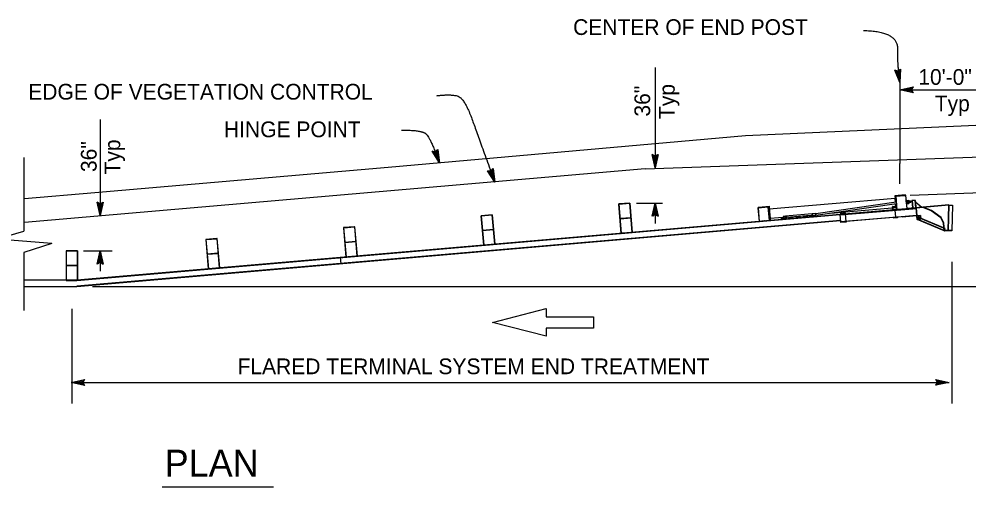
# Model space of a CAD drawing. Extents: x -893 to 867, y -474 to 712.
# Drawn here: x -365.8 to 57.2, y -132 to 76.4 of the extents above; entities that cross this region are included whole.
import ezdxf

# ---------------------------------------------------------------- set-up
doc = ezdxf.new("R2010")
doc.units = 0
for name, color, linetype in [('56 Stage 3 Anno', 7, 'Continuous'), ('57 Undefined', 7, 'Continuous'), ('60 Nongeo Data', 7, 'Continuous')]:
    doc.layers.add(name, color=color, linetype=linetype)

msp = doc.modelspace()

# ---------------------------------------------------------------- linework, layer by layer
at = {"layer": '56 Stage 3 Anno'}
for p, q in [((-82.48, 54.91), (-82.48, 10.22)), ((26.51, 48.12), (26.51, 12.15)), ((26.51, 44.87), (77.11, 44.87)), ((-329.64, 31.75), (-329.64, -11.06)), ((-363.62, 14.72), (-363.62, -14.52)), ((-363.62, 14.72), (-363.62, -18.1)), ((26.51, 2.97), (26.51, 12.15)), ((-90.78, -5.52), (-79.17, -5.52)), ((-82.48, -5.52), (-82.48, -14.59)), ((-375.96, -21.55), (-363.62, -18.1)), ((-351.23, -23.47), (-375.96, -21.55)), ((-351.23, -23.47), (-363.62, -27.49)), ((-363.62, -27.49), (-363.62, -53.32)), ((-337.08, -26.8), (-324.27, -26.8)), ((-329.64, -26.8), (-329.64, -35.87)), ((-363.62, -30.41), (-363.62, -53.32)), ((49.64, -31.76), (49.64, -94.83)), ((-342.23, -52.56), (-342.23, -94.83)), ((-342.53, -85.38), (48.39, -85.38))]:
    msp.add_line(p, q, dxfattribs=at)
for points in [[(26.75, 54.16), (26.51, 48.12), (24.16, 53.69), (24.54, 53.55), (26.26, 49.46), (26.44, 53.89), (26.14, 53.63), (26.02, 50.79), (24.92, 53.4), (25.3, 53.26), (25.78, 52.13), (25.83, 53.36), (25.59, 53.15), (24.16, 53.69), (25.59, 53.15)], [(32.41, 43.55), (26.51, 44.87), (32.41, 46.17), (32.2, 45.83), (27.88, 44.87), (32.21, 43.9), (32, 44.24), (29.23, 44.86), (31.99, 45.48), (31.78, 45.13), (30.59, 44.86), (31.79, 44.59), (31.63, 44.87), (32.41, 46.17), (31.63, 44.87)], [(-179.34, 18.4), (-178.61, 12.39), (-181.82, 17.52), (-181.42, 17.44), (-179.07, 13.68), (-179.6, 18.08), (-179.86, 17.77), (-179.52, 14.95), (-181.02, 17.36), (-180.62, 17.27), (-179.97, 16.24), (-180.12, 17.46), (-180.32, 17.21), (-181.82, 17.52), (-180.32, 17.21)], [(-81.16, 16.13), (-82.48, 10.22), (-83.79, 16.13), (-83.44, 15.92), (-82.49, 11.59), (-81.51, 15.92), (-81.86, 15.71), (-82.48, 12.94), (-83.09, 15.71), (-82.74, 15.5), (-82.48, 14.3), (-82.21, 15.5), (-82.48, 15.34), (-83.79, 16.13), (-82.48, 15.34)], [(-154.71, 9.8), (-153.94, 3.79), (-157.18, 8.9), (-156.78, 8.82), (-154.41, 5.08), (-154.97, 9.48), (-155.23, 9.17), (-154.87, 6.35), (-156.38, 8.75), (-155.98, 8.67), (-155.33, 7.63), (-155.48, 8.85), (-155.68, 8.61), (-157.18, 8.9), (-155.68, 8.61)], [(-328.32, -5.15), (-329.64, -11.06), (-330.94, -5.15), (-330.6, -5.36), (-329.64, -9.69), (-328.67, -5.36), (-329.01, -5.57), (-329.63, -8.34), (-330.25, -5.57), (-329.9, -5.78), (-329.63, -6.98), (-329.36, -5.78), (-329.64, -5.94), (-330.94, -5.15), (-329.64, -5.94)], [(-83.8, -11.42), (-82.48, -5.52), (-81.17, -11.42), (-81.52, -11.21), (-82.48, -6.89), (-83.45, -11.22), (-83.1, -11.01), (-82.48, -8.24), (-81.87, -11), (-82.22, -10.79), (-82.49, -9.6), (-82.75, -10.8), (-82.48, -10.64), (-81.17, -11.42), (-82.48, -10.64)], [(-330.95, -32.7), (-329.64, -26.8), (-328.33, -32.7), (-328.68, -32.49), (-329.63, -28.16), (-330.6, -32.49), (-330.26, -32.28), (-329.64, -29.51), (-329.02, -32.28), (-329.37, -32.07), (-329.64, -30.87), (-329.91, -32.08), (-329.64, -31.91), (-328.33, -32.7), (-329.64, -31.91)], [(-336.63, -86.7), (-342.53, -85.38), (-336.63, -84.07), (-336.84, -84.42), (-341.16, -85.38), (-336.83, -86.35), (-337.04, -86), (-339.81, -85.38), (-337.05, -84.77), (-337.26, -85.12), (-338.45, -85.38), (-337.25, -85.65), (-337.41, -85.38), (-336.63, -84.07), (-337.41, -85.38)], [(42.48, -84.06), (48.39, -85.38), (42.48, -86.69), (42.69, -86.34), (47.02, -85.38), (42.69, -84.41), (42.9, -84.76), (45.67, -85.38), (42.9, -85.99), (43.11, -85.64), (44.31, -85.38), (43.11, -85.11), (43.27, -85.38), (42.48, -86.69), (43.27, -85.38)]]:
    msp.add_lwpolyline(points, close=True, dxfattribs=at)
for points in [[(10.26, 71.32), (25.63, 71.05), (25.2, 55.28), (26.51, 48.12)], [(-179.73, 42.29), (-173.38, 43.04), (-167.4, 41.17), (-160.3, 21.36), (-153.94, 3.79)], [(-195.43, 26.97), (-186.83, 26.97), (-182.72, 23.98), (-178.61, 12.39)]]:
    msp.add_open_spline(points, degree=2, dxfattribs=at)
at = {"layer": '57 Undefined'}
msp.add_line((-302.01, -131.96), (-252.52, -131.96), dxfattribs=at)
at = {"layer": '60 Nongeo Data'}
for p, q in [((77.63, 29.79), (-42.22, 24.35)), ((-42.25, 24.35), (-201.46, 10.24)), ((-86.9, 9.66), (77.11, 15.64)), ((-86.9, 9.66), (-363.33, -14.17)), ((-201.46, 10.24), (-331.98, -0.99)), ((-331.98, -0.99), (-363.35, -3.68)), ((24.37, -3.48), (-31.7, -8.24)), ((28.76, -1.88), (24.26, -2.26)), ((24.26, -2.26), (24.51, -5.21)), ((24.51, -5.21), (24.37, -3.48)), ((24.48, -2.45), (28.77, -2.09)), ((24.72, -5.18), (24.48, -2.45)), ((29.14, -2.06), (24.64, -2.44)), ((24.64, -2.44), (25.16, -8.49)), ((28.77, -2.09), (28.76, -1.88)), ((29.65, -8.11), (29.14, -2.06)), ((29.32, -4.25), (29.6, -4.23)), ((29.6, -4.23), (29.74, -5.9)), ((30.98, -2.02), (70.65, -0.57)), ((-36.3, -7.36), (-31.81, -6.97)), ((-36.29, -7.56), (-36.3, -7.36)), ((-31.81, -6.97), (-31.28, -13.28)), ((-31.7, -8.24), (-31.36, -12.32)), ((24.87, -5.16), (-10.99, -10.37)), ((-10.94, -10.98), (24.93, -5.77)), ((-4.42, -10.04), (24.71, -7.57)), ((32.55, -7.87), (-0.17, -10.65)), ((-0.17, -10.71), (33.94, -7.88)), ((2.27, -10.39), (33.76, -7.78)), ((23.31, -8.65), (23.2, -7.22)), ((23.38, -7), (24.81, -6.88)), ((23.52, -8.63), (23.41, -7.3)), ((23.5, -7.19), (24.11, -7.14)), ((23.5, -8.43), (24.83, -8.32)), ((23.52, -8.63), (23.5, -8.43)), ((24.11, -7.14), (24.83, -7.08)), ((24.56, -5.83), (24.76, -8.12)), ((24.71, -7.57), (24.56, -5.83)), ((24.96, -8.1), (24.77, -5.8)), ((24.81, -6.88), (25.02, -6.86)), ((24.87, -7.6), (24.81, -6.88)), ((24.83, -7.08), (24.81, -6.88)), ((25.07, -7.52), (24.87, -7.54)), ((24.92, -8.21), (24.87, -7.6)), ((24.88, -7.69), (25.09, -7.68)), ((25.1, -7.83), (24.89, -7.85)), ((25.14, -8.29), (25.02, -6.86)), ((29.65, -8.11), (25.16, -8.49)), ((26.88, -8.35), (33.76, -7.78)), ((26.88, -8.35), (27.51, -8.3)), ((26.88, -8.35), (27.33, -8.31)), ((27.4, -8.3), (27.4, -8.26)), ((27.51, -8.3), (27.51, -8.25)), ((29.46, -5.92), (29.32, -4.25)), ((29.38, -4.94), (29.67, -5.1)), ((29.39, -5.02), (29.68, -5.19)), ((29.74, -5.9), (29.46, -5.92)), ((29.61, -4.35), (30.38, -4.28)), ((29.73, -5.78), (29.61, -4.35)), ((29.64, -4.7), (30.41, -4.64)), ((36.64, -7.35), (29.66, -7.93)), ((29.67, -8.08), (29.66, -7.93)), ((33.76, -7.74), (29.67, -8.08)), ((29.7, -5.42), (30.47, -5.35)), ((29.73, -5.78), (30.5, -5.71)), ((30.53, -5.54), (30.44, -4.44)), ((30.45, -4.58), (31.19, -4.52)), ((31.26, -5.34), (30.52, -5.4)), ((30.54, -4.58), (30.61, -5.39)), ((30.63, -4.69), (30.68, -5.26)), ((30.7, -4.56), (30.77, -5.38)), ((30.8, -4.68), (30.84, -5.25)), ((30.87, -4.55), (30.94, -5.37)), ((30.96, -4.66), (31.01, -5.23)), ((31.03, -4.53), (31.1, -5.35)), ((31.03, -4.53), (31.1, -5.35)), ((31.12, -4.65), (31.17, -5.22)), ((31.12, -4.65), (31.17, -5.22)), ((31.19, -4.52), (31.26, -5.34)), ((31.19, -4.52), (31.26, -5.34)), ((33.48, -4.32), (31.84, -4.45)), ((31.84, -4.45), (32.11, -7.72)), ((31.99, -4.44), (32.27, -7.71)), ((33.59, -7.6), (33.32, -4.33)), ((33.53, -5), (33.48, -4.32)), ((33.75, -7.59), (33.53, -5)), ((33.54, -5.14), (36.2, -7.38)), ((35.38, -7.45), (33.75, -7.59)), ((34.18, -12.8), (33.75, -7.59)), ((36.62, -7.5), (33.76, -7.74)), ((33.76, -7.78), (33.93, -7.77)), ((34.2, -11.12), (33.93, -7.77)), ((35.38, -7.45), (37.83, -7.25)), ((40.45, -9), (36.62, -7.5)), ((48.28, -6.38), (36.64, -7.35)), ((40.52, -8.86), (36.64, -7.35)), ((36.88, -7.44), (36.87, -7.33)), ((48.27, -6.49), (36.88, -7.44)), ((48, -17.88), (48.28, -6.38)), ((48.11, -17.77), (48.38, -6.49)), ((48.27, -6.49), (48.26, -6.38)), ((48.28, -6.38), (49.89, -6.42)), ((48.38, -6.49), (49.89, -6.53)), ((49.89, -6.42), (49.64, -17.92)), ((49.89, -6.42), (49.64, -17.92)), ((-0.18, -10.6), (-340.07, -39.89)), ((-340.06, -39.94), (-0.18, -10.64)), ((-31.36, -12.32), (-23.92, -11.69)), ((-26.29, -11.9), (-25.55, -11.84)), ((-26.22, -12.72), (-26.29, -11.9)), ((-26.22, -12.72), (-26.29, -11.9)), ((-25.48, -12.66), (-26.22, -12.72)), ((-26.15, -12.59), (-26.2, -12.02)), ((-26.15, -12.59), (-26.2, -12.02)), ((-26.06, -12.71), (-26.13, -11.89)), ((-26.06, -12.71), (-26.13, -11.89)), ((-25.99, -12.57), (-26.04, -12.01)), ((-25.9, -12.69), (-25.97, -11.87)), ((-25.83, -12.56), (-25.87, -11.99)), ((-25.73, -12.68), (-25.8, -11.86)), ((-25.66, -12.55), (-25.71, -11.98)), ((-25.57, -12.66), (-25.64, -11.85)), ((-25.56, -11.7), (-25.47, -12.8)), ((-24.76, -11.46), (-25.53, -11.53)), ((-24.73, -11.82), (-25.5, -11.89)), ((-24.67, -12.54), (-25.44, -12.6)), ((-24.77, -11.34), (-24.49, -11.32)), ((-24.66, -12.72), (-24.77, -11.34)), ((-24.76, -11.46), (-24.66, -12.72)), ((-24.42, -12.22), (-24.71, -12.05)), ((-24.41, -12.3), (-24.7, -12.14)), ((-11.01, -10.19), (-24.49, -11.34)), ((-24.49, -11.32), (-24.38, -12.7)), ((-24.08, -11.3), (-23.97, -12.66)), ((-15.05, -11.26), (-24, -12.02)), ((-22.93, -12.39), (-22.92, -12.29)), ((-22.93, -12.39), (-22.92, -12.5)), ((-22.19, -12.05), (-21.57, -11.99)), ((-22.03, -12.31), (-22.05, -12.22)), ((-22.03, -12.31), (-22.02, -12.42)), ((-21.73, -12.47), (-22.02, -12.39)), ((-21.55, -11.99), (-20.7, -12.39)), ((-19.66, -12.11), (-19.65, -12.01)), ((-19.66, -12.11), (-19.65, -12.22)), ((-18.92, -11.77), (-18.3, -11.72)), ((-18.76, -12.04), (-18.78, -11.94)), ((-18.76, -12.04), (-18.75, -12.15)), ((-18.46, -12.2), (-18.75, -12.11)), ((-18.28, -11.72), (-17.43, -12.11)), ((-16.39, -11.84), (-16.38, -11.73)), ((-16.39, -11.84), (-16.38, -11.95)), ((-15.65, -11.49), (-15.04, -11.44)), ((-15.49, -11.76), (-15.52, -11.66)), ((-15.49, -11.76), (-15.48, -11.87)), ((-15.19, -11.92), (-15.48, -11.84)), ((-15.05, -11.26), (-10.95, -10.91)), ((-10.95, -10.91), (-15.05, -11.26)), ((-15.04, -11.44), (-15.02, -11.44)), ((-15.04, -11.44), (-14.17, -11.83)), ((-15.02, -11.44), (-14.17, -11.83)), ((-13.13, -11.56), (-13.12, -11.46)), ((-13.13, -11.56), (-13.12, -11.67)), ((-12.64, -10.33), (-12.57, -11.23)), ((-12.38, -11.21), (-10.93, -11.09)), ((-12.22, -11.48), (-12.25, -11.38)), ((-12.23, -11.55), (-11.91, -11.64)), ((-12.22, -11.48), (-12.21, -11.59)), ((-11.92, -11.64), (-12.21, -11.56)), ((-11.01, -10.19), (-10.93, -11.09)), ((-10.93, -11.09), (-11.01, -10.19)), ((-11.01, -10.19), (-10.93, -11.09)), ((2.25, -10.09), (-0.2, -10.29)), ((-0.2, -10.29), (-0.18, -10.6)), ((2.27, -10.39), (-0.18, -10.6)), ((0.1, -13.94), (-0.18, -10.6)), ((0.1, -13.94), (-0.18, -10.6)), ((34.19, -11), (0.09, -13.83)), ((2.27, -10.39), (2.25, -10.09)), ((2.55, -13.74), (2.27, -10.39)), ((34.04, -11.13), (2.55, -13.74)), ((23.31, -8.65), (23.52, -8.63)), ((23.52, -8.63), (24.95, -8.51)), ((23.82, -12.28), (23.8, -11.98)), ((25.46, -12.15), (23.82, -12.28)), ((24.6, -11.8), (24.34, -8.67)), ((25.43, -11.84), (25.46, -12.15)), ((27.5, -11.67), (27.51, -11.78)), ((34.05, -11.24), (27.51, -11.78)), ((34.2, -11.12), (34.04, -11.13)), ((34.05, -11.24), (34.05, -11.27)), ((34.05, -11.24), (34.06, -11.36)), ((34.05, -11.24), (34.17, -12.71)), ((34.05, -11.27), (34.17, -12.72)), ((34.05, -11.27), (34.17, -12.71)), ((35.6, -11.04), (34.13, -11.16)), ((34.18, -12.8), (34.58, -11.86)), ((34.31, -12.56), (34.22, -11.39)), ((35.73, -12.68), (34.26, -12.8)), ((34.29, -11.3), (35.46, -11.21)), ((35.57, -12.53), (34.4, -12.63)), ((46.56, -16.97), (34.54, -11.94)), ((46.59, -16.89), (34.58, -11.86)), ((35.64, -12.45), (35.54, -11.28)), ((35.68, -11.1), (35.81, -12.57)), ((44.75, -12.04), (40.45, -9)), ((44.87, -11.93), (40.52, -8.86)), ((45.92, -14.43), (44.75, -12.04)), ((46.07, -14.39), (44.87, -11.93)), ((0.04, -13.29), (-339.97, -42.6)), ((-339.97, -42.64), (0.05, -13.33)), ((-33.95, -13.51), (-36.12, -13.7)), ((-33.41, -13.47), (-34.31, -13.54)), ((-33.77, -13.5), (-33.95, -13.51)), ((2.55, -13.74), (0.1, -13.94)), ((0.12, -14.25), (0.1, -13.94)), ((2.58, -14.05), (0.12, -14.25)), ((2.55, -13.74), (2.58, -14.05)), ((34.17, -12.71), (34.17, -12.71)), ((34.17, -12.71), (34.17, -12.71)), ((46.2, -17.83), (34.18, -12.8)), ((34.21, -12.72), (34.91, -13.02)), ((46.23, -17.75), (34.91, -13.02)), ((46.2, -17.83), (45.92, -14.43)), ((46.35, -17.82), (46.07, -14.39)), ((46.2, -17.83), (46.59, -16.89)), ((46.2, -17.83), (46.35, -17.82)), ((49.64, -17.92), (46.2, -17.83)), ((46.35, -17.84), (46.35, -17.73)), ((48, -17.77), (46.35, -17.73)), ((49.64, -17.81), (48.11, -17.77)), ((-339.79, -26.8), (-339.79, -39.87)), ((-339.74, -39.86), (-339.74, -26.8)), ((-222.72, -29.82), (-222.48, -32.52)), ((-342.18, -39.89), (-363.62, -39.89)), ((-340.07, -39.89), (-344.73, -39.89)), ((-344.73, -39.94), (-340.06, -39.94)), ((-363.62, -42.64), (-339.97, -42.64)), ((-333.02, -42.64), (301.69, -42.64)), ((-154.91, -58.67), (-130.99, -52.53)), ((-130.99, -52.53), (-130.99, -56.17)), ((-131, -64.81), (-154.91, -58.67)), ((-130.99, -56.17), (-109.9, -56.17)), ((-109.9, -56.17), (-109.9, -58.67)), ((-109.9, -58.67), (-109.9, -61.17)), ((-109.9, -61.17), (-131, -61.17)), ((-131, -61.17), (-131, -64.81))]:
    msp.add_line(p, q, dxfattribs=at)
for points in [[(-93.83, -5.5), (-98.75, -5.92), (-98.7, -5.96), (-93.82, -5.54)], [(-98.75, -5.92), (-97.62, -19.02), (-97.58, -19.01), (-98.7, -5.96)], [(-92.68, -18.59), (-93.8, -5.52), (-93.84, -5.52), (-92.72, -18.59)], [(-32.16, -7.18), (-36.67, -7.57), (-36.63, -7.61), (-32.16, -7.22)], [(-36.67, -7.57), (-36.15, -13.72), (-36.1, -13.71), (-36.63, -7.61)], [(-31.61, -13.33), (-32.14, -7.2), (-32.18, -7.21), (-31.65, -13.33)], [(-155.05, -10.78), (-159.98, -11.2), (-159.93, -11.24), (-155.05, -10.82)], [(-159.98, -11.2), (-158.85, -24.29), (-158.81, -24.29), (-159.93, -11.24)], [(-153.91, -23.87), (-155.03, -10.8), (-155.07, -10.8), (-153.95, -23.87)], [(-98.16, -12.5), (-93.26, -12.08), (-93.26, -12.04), (-98.16, -12.46)], [(-22.92, -12.28), (-22.91, -12.23), (-22.89, -12.19), (-22.86, -12.14), (-22.81, -12.09), (-22.74, -12.06), (-22.67, -12.03), (-22.59, -12.01), (-22.51, -11.99), (-22.42, -11.99), (-22.34, -12), (-22.26, -12.02), (-22.2, -12.04), (-22.14, -12.08), (-22.1, -12.12), (-22.07, -12.16), (-22.05, -12.21), (-22.06, -12.26), (-22.08, -12.31), (-22.12, -12.36), (-22.17, -12.4), (-22.23, -12.44), (-22.3, -12.47), (-22.38, -12.49), (-22.47, -12.5), (-22.55, -12.5), (-22.63, -12.5), (-22.71, -12.48), (-22.78, -12.45), (-22.83, -12.42), (-22.88, -12.38), (-22.91, -12.33)], [(-22.9, -12.28), (-22.89, -12.23), (-22.88, -12.19), (-22.84, -12.14), (-22.79, -12.1), (-22.73, -12.07), (-22.66, -12.04), (-22.59, -12.02), (-22.51, -12.01), (-22.43, -12), (-22.35, -12.01), (-22.28, -12.03), (-22.21, -12.05), (-22.16, -12.08), (-22.11, -12.12), (-22.09, -12.17), (-22.07, -12.21), (-22.08, -12.26), (-22.1, -12.31), (-22.13, -12.35), (-22.18, -12.39), (-22.24, -12.43), (-22.31, -12.46), (-22.39, -12.48), (-22.47, -12.49), (-22.55, -12.49), (-22.63, -12.48), (-22.7, -12.47), (-22.76, -12.44), (-22.82, -12.41), (-22.86, -12.37), (-22.89, -12.33)], [(-19.65, -12.01), (-19.65, -11.96), (-19.63, -11.91), (-19.59, -11.86), (-19.54, -11.82), (-19.48, -11.78), (-19.4, -11.75), (-19.32, -11.73), (-19.24, -11.72), (-19.16, -11.71), (-19.07, -11.72), (-19, -11.74), (-18.93, -11.77), (-18.87, -11.8), (-18.83, -11.84), (-18.8, -11.89), (-18.79, -11.93), (-18.79, -11.98), (-18.81, -12.03), (-18.85, -12.08), (-18.9, -12.12), (-18.96, -12.16), (-19.03, -12.19), (-19.11, -12.21), (-19.2, -12.22), (-19.28, -12.23), (-19.36, -12.22), (-19.44, -12.2), (-19.51, -12.18), (-19.57, -12.14), (-19.61, -12.1), (-19.64, -12.06)], [(-19.63, -12), (-19.63, -11.96), (-19.61, -11.91), (-19.57, -11.87), (-19.52, -11.82), (-19.46, -11.79), (-19.4, -11.76), (-19.32, -11.74), (-19.24, -11.73), (-19.16, -11.73), (-19.08, -11.73), (-19.01, -11.75), (-18.94, -11.77), (-18.89, -11.81), (-18.85, -11.85), (-18.82, -11.89), (-18.81, -11.94), (-18.81, -11.98), (-18.83, -12.03), (-18.87, -12.08), (-18.91, -12.12), (-18.97, -12.15), (-19.04, -12.18), (-19.12, -12.2), (-19.2, -12.21), (-19.28, -12.21), (-19.36, -12.21), (-19.43, -12.19), (-19.5, -12.17), (-19.55, -12.13), (-19.59, -12.09), (-19.62, -12.05)], [(-16.38, -11.73), (-16.38, -11.68), (-16.36, -11.63), (-16.32, -11.58), (-16.27, -11.54), (-16.21, -11.5), (-16.14, -11.47), (-16.06, -11.45), (-15.97, -11.44), (-15.89, -11.44), (-15.81, -11.44), (-15.73, -11.46), (-15.66, -11.49), (-15.6, -11.52), (-15.56, -11.56), (-15.53, -11.61), (-15.52, -11.66), (-15.52, -11.71), (-15.54, -11.76), (-15.58, -11.8), (-15.63, -11.85), (-15.69, -11.88), (-15.77, -11.91), (-15.85, -11.93), (-15.93, -11.95), (-16.01, -11.95), (-16.1, -11.94), (-16.17, -11.92), (-16.24, -11.9), (-16.3, -11.86), (-16.34, -11.82), (-16.37, -11.78)], [(-16.36, -11.73), (-16.36, -11.68), (-16.34, -11.63), (-16.3, -11.59), (-16.26, -11.55), (-16.2, -11.51), (-16.13, -11.48), (-16.05, -11.46), (-15.97, -11.45), (-15.89, -11.45), (-15.81, -11.46), (-15.74, -11.47), (-15.67, -11.5), (-15.62, -11.53), (-15.58, -11.57), (-15.55, -11.61), (-15.54, -11.66), (-15.54, -11.71), (-15.56, -11.75), (-15.6, -11.8), (-15.64, -11.84), (-15.7, -11.87), (-15.77, -11.9), (-15.85, -11.92), (-15.93, -11.93), (-16.01, -11.94), (-16.09, -11.93), (-16.16, -11.91), (-16.23, -11.89), (-16.28, -11.86), (-16.32, -11.82), (-16.35, -11.77)], [(-13.11, -11.45), (-13.11, -11.4), (-13.09, -11.35), (-13.05, -11.31), (-13, -11.26), (-12.94, -11.23), (-12.87, -11.2), (-12.79, -11.17), (-12.7, -11.16), (-12.62, -11.16), (-12.54, -11.17), (-12.46, -11.18), (-12.39, -11.21), (-12.34, -11.24), (-12.29, -11.28), (-12.26, -11.33), (-12.25, -11.38), (-12.25, -11.43), (-12.28, -11.48), (-12.31, -11.53), (-12.36, -11.57), (-12.42, -11.61), (-12.5, -11.64), (-12.58, -11.66), (-12.66, -11.67), (-12.75, -11.67), (-12.83, -11.66), (-12.9, -11.65), (-12.97, -11.62), (-13.03, -11.59), (-13.07, -11.55), (-13.1, -11.5)], [(-13.09, -11.45), (-13.09, -11.4), (-13.07, -11.36), (-13.04, -11.31), (-12.99, -11.27), (-12.93, -11.23), (-12.86, -11.21), (-12.78, -11.19), (-12.7, -11.17), (-12.62, -11.17), (-12.54, -11.18), (-12.47, -11.19), (-12.41, -11.22), (-12.35, -11.25), (-12.31, -11.29), (-12.28, -11.33), (-12.27, -11.38), (-12.27, -11.43), (-12.29, -11.48), (-12.33, -11.52), (-12.38, -11.56), (-12.44, -11.6), (-12.51, -11.63), (-12.58, -11.65), (-12.66, -11.66), (-12.74, -11.66), (-12.82, -11.65), (-12.89, -11.64), (-12.96, -11.61), (-13.01, -11.58), (-13.06, -11.54), (-13.08, -11.5)], [(-216.32, -16.06), (-221.25, -16.48), (-221.2, -16.52), (-216.32, -16.1)], [(-221.25, -16.48), (-220.12, -29.57), (-220.08, -29.57), (-221.2, -16.52)], [(-215.18, -29.15), (-216.3, -16.08), (-216.34, -16.08), (-215.22, -29.15)], [(40.13, -15.34), (40.2, -15.29), (40.12, -15.31)], [(-159.39, -17.78), (-154.49, -17.35), (-154.49, -17.31), (-159.39, -17.74)], [(-97.6, -19.03), (-92.7, -18.61), (-92.7, -18.57), (-97.6, -18.99)], [(-277.63, -21.34), (-282.56, -21.77), (-282.51, -21.81), (-277.63, -21.39)], [(-282.56, -21.77), (-281.43, -34.86), (-281.39, -34.86), (-282.51, -21.81)], [(-276.49, -34.43), (-277.61, -21.36), (-277.65, -21.37), (-276.53, -34.44)], [(-220.66, -23.06), (-215.76, -22.64), (-215.76, -22.59), (-220.66, -23.02)], [(-158.83, -24.31), (-153.92, -23.89), (-153.93, -23.85), (-158.83, -24.27)], [(-344.71, -26.77), (-344.71, -39.91), (-344.66, -39.91), (-344.66, -26.82)], [(-339.77, -26.77), (-344.71, -26.77), (-344.66, -26.82), (-339.77, -26.82)], [(-281.97, -28.34), (-277.07, -27.92), (-277.07, -27.88), (-281.97, -28.3)], [(-220.14, -29.6), (-215.23, -29.17), (-215.24, -29.13), (-220.14, -29.56)], [(-220.1, -29.59), (-215.19, -29.17), (-215.2, -29.13), (-220.1, -29.55)], [(-344.69, -33.38), (-339.77, -33.38), (-339.77, -33.33), (-344.69, -33.33)], [(-281.45, -34.88), (-276.54, -34.46), (-276.55, -34.42), (-281.45, -34.84)], [(-281.41, -34.88), (-276.5, -34.46), (-276.51, -34.42), (-281.41, -34.84)]]:
    msp.add_lwpolyline(points, close=True, dxfattribs=at)
for points in [[(-22.9, -12.57), (-22.91, -12.54), (-22.92, -12.5)], [(-22.02, -12.42), (-22.02, -12.46), (-22.03, -12.5)], [(-19.63, -12.3), (-19.65, -12.26), (-19.65, -12.22)], [(-18.75, -12.15), (-18.75, -12.18), (-18.76, -12.22)], [(-16.36, -12.02), (-16.38, -11.98), (-16.38, -11.95)], [(-15.48, -11.87), (-15.48, -11.91), (-15.49, -11.95)], [(-13.09, -11.74), (-13.11, -11.71), (-13.12, -11.67)], [(-12.21, -11.59), (-12.21, -11.63), (-12.22, -11.67)]]:
    msp.add_lwpolyline(points, dxfattribs=at)
for centre, radius, start, end in [((23.4, -7.2), 0.205, 94.7414, 184.7414), ((23.51, -7.29), 0.102, 94.7414, 184.7414), ((24.82, -8.21), 0.102, 274.7414, 4.7414), ((24.93, -8.31), 0.205, 274.7414, 4.7414), ((30.1, -4.48), 0.34, 333.0383, 36.6675), ((29.06, -5.11), 1.43, 350.2834, 19.4223), ((30.19, -5.56), 0.34, 333.0383, 36.6675), ((-25.22, -11.68), 0.34, 153.0382, 216.6674), ((-24.09, -12.13), 1.43, 170.2834, 199.4223), ((-25.13, -12.76), 0.34, 153.0382, 186.1727), ((-24.05, -14.51), 2.39, 55.3237, 62.0579), ((-22.22, -15.35), 2.85, 90.2821, 99.4236), ((-20.56, -14.21), 2.39, 127.6477, 134.3819), ((-20.78, -14.23), 2.39, 55.3237, 62.0579), ((-18.96, -15.07), 2.85, 90.2821, 99.4236), ((-17.3, -13.93), 2.39, 127.6477, 134.3819), ((-17.52, -13.95), 2.39, 55.3237, 62.0579), ((-15.69, -14.79), 2.85, 90.2821, 99.4236), ((-14.03, -13.65), 2.39, 127.6477, 134.3819), ((-14.25, -13.67), 2.39, 55.3237, 62.0579), ((-12.42, -14.52), 2.85, 90.2821, 99.4236), ((-10.76, -13.38), 2.39, 127.6477, 134.3819), ((34.13, -11.24), 0.082, 94.7414, 184.7414), ((34.3, -11.39), 0.082, 94.7414, 184.7414), ((34.4, -12.55), 0.082, 184.7414, 274.7414), ((35.46, -11.29), 0.082, 4.7414, 94.7414), ((35.56, -12.45), 0.082, 274.7414, 4.7414), ((35.56, -12.45), 0.082, 274.7414, 4.7414), ((35.6, -11.12), 0.082, 4.7414, 94.7414), ((35.73, -12.59), 0.082, 274.7414, 4.7414), ((34.25, -12.72), 0.082, 184.7414, 274.7414)]:
    msp.add_arc(centre, radius, start, end, dxfattribs=at)

# ---------------------------------------------------------------- texts
at = {"layer": '57 Undefined'}
for s, height, p in [('CENTER OF END POST', 7, (-119.04, 69.33)), ('10\'-0"', 7, (34.66, 47.13)), ('EDGE OF VEGETATION CONTROL', 7, (-361.67, 40.55)), ('Typ', 7, (41.99, 35.33)), ('HINGE POINT', 7, (-274.5, 23.81)), ('FLARED TERMINAL SYSTEM END TREATMENT', 7, (-268.47, -81.73)), ('PLAN', 12, (-300.96, -127.36))]:
    msp.add_text(s, height=height, dxfattribs=at).set_placement(p)
for s, p in [('Typ', (-73.81, 31.89)), ('36"', (-84.75, 32.98)), ('36"', (-331.2, 8.29)), ('Typ', (-320.7, 7.2))]:
    msp.add_text(s, height=7, rotation=90, dxfattribs=at).set_placement(p)

doc.saveas('drawing.dxf')
